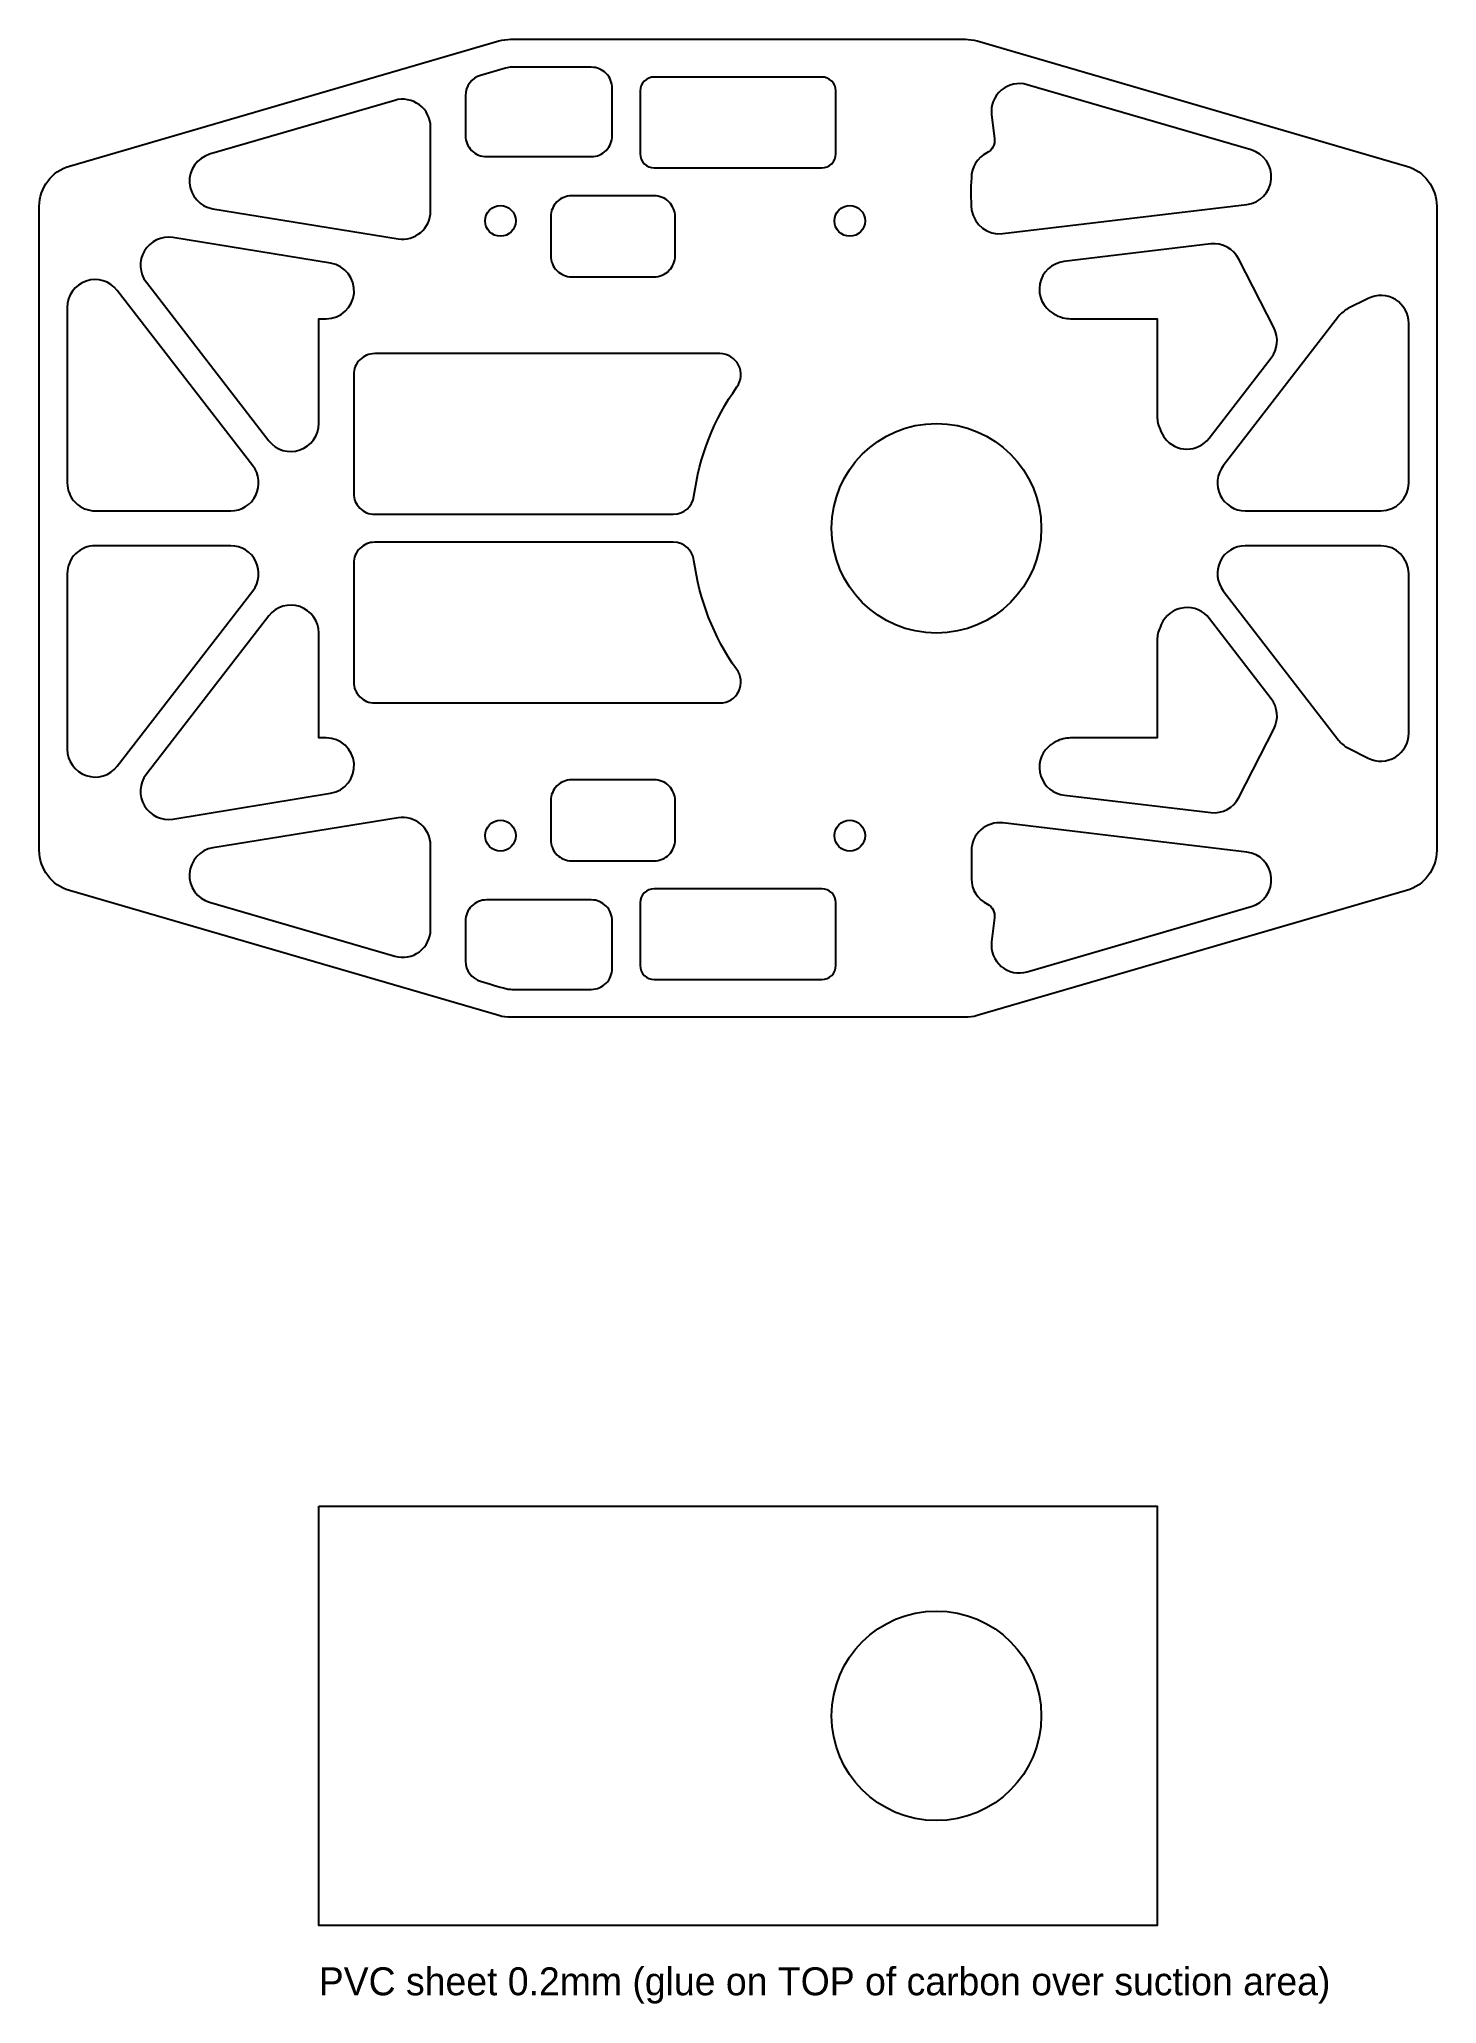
# Model space of a CAD drawing. Header units: millimetres. Extents: x -50 to 50, y -106 to 35.
import ezdxf

# ---------------------------------------------------------------- set-up
doc = ezdxf.new("R2010")
doc.units = ezdxf.units.MM
for name, color, linetype in [('CARBON', 7, 'Continuous'), ('HOLE', 1, 'Continuous'), ('PC_SHEET', 4, 'Continuous'), ('TEXT', 2, 'Continuous')]:
    doc.layers.add(name, color=color, linetype=linetype)

msp = doc.modelspace()

# ---------------------------------------------------------------- linework, layer by layer
at = {"layer": 'CARBON'}
for points in [[(-50, -23.05), (-50, 23.05, -0.333429), (-47.84, 25.93), (-17.11, 34.88, -0.070981), (-16.27, 35), (16.27, 35, -0.070981), (17.11, 34.88), (47.84, 25.93, -0.333429), (50, 23.05), (50, -23.05, -0.333429), (47.84, -25.93), (17.11, -34.88, -0.070981), (16.27, -35), (-16.27, -35, -0.070981), (-17.11, -34.88), (-47.84, -25.93, -0.333429)], [(-18, 26.6), (-10.5, 26.6, 0.414214), (-9, 28.1), (-9, 31.5, 0.414214), (-10.5, 33), (-16.19, 33, 0.072178), (-16.63, 32.94), (-18.42, 32.42, 0.333429), (-19.5, 30.98), (-19.5, 28.1, 0.414214)], [(6, 32.3), (-6, 32.3, 0.414214), (-7, 31.3), (-7, 26.8, 0.414214), (-6, 25.8), (6, 25.8, 0.414214), (7, 26.8), (7, 31.3, 0.414214)], [(18.94, 21.09), (36.41, 23.17, 0.811723), (36.73, 27.08), (20.69, 31.75, 0.538672), (18.15, 29.59), (18.36, 27.89, -0.321541), (17.8, 26.87, 0.283502), (16.7, 25.09, 0.04158), (16.72, 22.78, 0.404137)], [(-24.56, 30.63), (-37.81, 26.77, 0.799311), (-37.57, 22.87), (-24.32, 20.72, 0.462153), (-22, 22.7), (-22, 28.71, 0.499892)], [(-6, 23.8), (-11.9, 23.8, 0.414214), (-13.4, 22.3), (-13.4, 19.5, 0.414214), (-11.9, 18), (-6, 18, 0.414214), (-4.5, 19.5), (-4.5, 22.3, 0.414214)], [(-42.34, 17.61), (-33.58, 6.27, 0.715354), (-30, 7.5), (-30, 15), (-29.47, 15, 0.922638), (-29.15, 18.97), (-40.44, 20.81, 0.680263)], [(33.83, 20.35), (23.32, 19.09, 0.725442), (22.59, 15.36, 0.06777), (23.25, 15.07, 0.0588), (23.8, 15), (30, 15), (30, 8.02, 0.111965), (30.2, 7.09, 0.067211), (30.54, 6.45, 0.491475), (33.71, 6.44), (38.16, 12.2, 0.289993), (38.36, 14.33), (35.84, 19.27, 0.314394)], [(-34.72, 4.47), (-44.42, 17.03, 0.715354), (-48, 15.8), (-48, 3.25, 0.414214), (-46, 1.25), (-36.3, 1.25, 0.622973)], [(42.97, 15.16), (34.72, 4.47, 0.620271), (36.3, 1.25), (46, 1.25, 0.411908), (48, 3.25), (48, 14.67, 0.560027), (45.09, 16.45), (43.65, 15.72, 0.110899)], [(-1.29, 12.5), (-26, 12.5, 0.414214), (-27.5, 11), (-27.5, 2.5, 0.414214), (-26, 1), (-4.63, 1, 0.375206), (-3.15, 2.3, -0.122073), (-0.08, 10.12, 0.611957)], [(-44.42, -17.03), (-34.72, -4.47, 0.622973), (-36.3, -1.25), (-46, -1.25, 0.414214), (-48, -3.25), (-48, -15.8, 0.715354)], [(-26, -12.5), (-1.29, -12.5, 0.624279), (-0.11, -10.08, -0.121206), (-3.15, -2.3, 0.375206), (-4.63, -1), (-26, -1, 0.414214), (-27.5, -2.5), (-27.5, -11, 0.414214)], [(34.72, -4.47), (42.97, -15.16, 0.110899), (43.65, -15.72), (45.09, -16.45, 0.560027), (48, -14.67), (48, -3.25, 0.411908), (46, -1.25), (36.3, -1.25, 0.620271)], [(-33.58, -6.27), (-42.34, -17.61, 0.680263), (-40.44, -20.81), (-29.15, -18.97, 0.922638), (-29.47, -15), (-30, -15), (-30, -7.5, 0.715354)], [(23.37, -19.1), (33.83, -20.35, 0.314394), (35.84, -19.27), (38.36, -14.33, 0.289993), (38.16, -12.2), (33.74, -6.48, 0.577652), (30.29, -6.88), (30.2, -7.09, 0.11202), (30, -8.02), (30, -15), (29.95, -15), (29.95, -15), (23.78, -15.01, 0.126013), (22.77, -15.26, 0.063339), (22.21, -15.64, 0.646762)], [(-6, -18), (-11.9, -18, 0.414214), (-13.4, -19.5), (-13.4, -22.3, 0.414214), (-11.9, -23.8), (-6, -23.8, 0.414214), (-4.5, -22.3), (-4.5, -19.5, 0.414214)], [(-37.81, -26.77), (-24.56, -30.63, 0.499892), (-22, -28.71), (-22, -22.7, 0.462153), (-24.32, -20.72), (-37.57, -22.87, 0.799311)], [(36.41, -23.17), (18.94, -21.09, 0.44712), (16.7, -23.07), (16.7, -25.09, 0.291533), (17.86, -26.9, -0.303347), (18.36, -27.89), (18.15, -29.59, 0.538672), (20.69, -31.75), (36.73, -27.08, 0.811723)], [(-10.5, -26.6), (-18, -26.6, 0.414214), (-19.5, -28.1), (-19.5, -30.98, 0.333429), (-18.42, -32.42, 0.013434), (-16.55, -32.96, 0.057493), (-16.19, -33), (-10.5, -33, 0.414214), (-9, -31.5), (-9, -28.1, 0.414214)], [(6, -25.8), (-6, -25.8, 0.414214), (-7, -26.8), (-7, -31.3, 0.414214), (-6, -32.3), (6, -32.3, 0.414214), (7, -31.3), (7, -26.8, 0.414214)]]:
    msp.add_lwpolyline(points, format="xyb", close=True, dxfattribs=at)
msp.add_circle((14.2, 0), 7.5, dxfattribs=at)
at = {"layer": 'HOLE'}
for centre in [(-17, 22), (8, 22), (-17, -22), (8, -22)]:
    msp.add_circle(centre, 1.1, dxfattribs=at)
at = {"layer": 'PC_SHEET'}
msp.add_lwpolyline([(-30, -70), (30, -70), (30, -100), (-30, -100)], close=True, dxfattribs=at)
msp.add_circle((14.2, -85), 7.5, dxfattribs=at)

# ---------------------------------------------------------------- texts
at = {"layer": 'TEXT'}
msp.add_text('PVC sheet 0.2mm (glue on TOP of carbon over suction area)', height=2, dxfattribs=at).set_placement((-30, -105))

doc.saveas('drawing.dxf')
